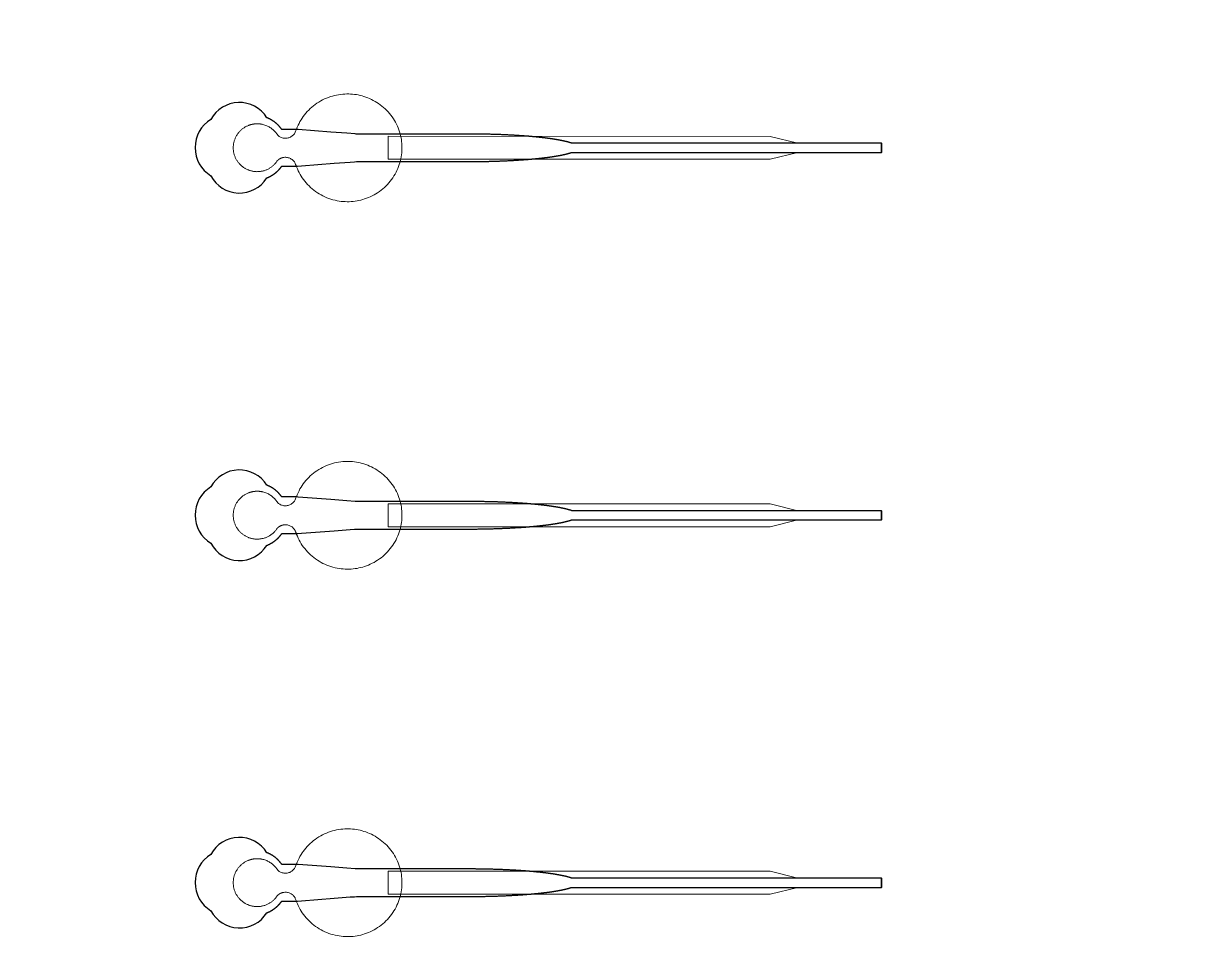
# Model space of a CAD drawing. Header units: inches. Extents: x -52997 to 52003, y -52254 to 52746.
# Drawn here: x -10919 to -4545, y -6581 to -1513 of the extents above; entities that cross this region are included whole.
import ezdxf

# ---------------------------------------------------------------- set-up
doc = ezdxf.new("R2010")
doc.units = ezdxf.units.IN
doc.header["$MEASUREMENT"] = 0
doc.layers.add('1', color=1, linetype='Continuous')
doc.layers.add('2', color=140, linetype='Continuous', lineweight=0)
doc.layers.add('3', color=90, linetype='Continuous', lineweight=0)

msp = doc.modelspace()

# ---------------------------------------------------------------- linework, layer by layer
at = {"layer": '1'}
for points in [[(-16283.4, -47485.7), (0, -47485.7), (16283.4, -47485.7, 5.999107)], [(-16250, -47285.7), (0, -47285.7), (16250, -47285.7, 5.986812)], [(-13685.8, -45485.7), (0, -45485.7), (13685.8, -45485.7, 6.794322)], [(-9594.4, -2353.6), (-9594, -2353.4), (-9593.2, -2353.1), (-9592.4, -2352.8), (-9591.5, -2352.4), (-9590.7, -2352.1), (-9589.8, -2351.8), (-9589, -2351.4), (-9588.1, -2351), (-9587.3, -2350.7), (-9586.4, -2350.3), (-9585.6, -2349.9), (-9584.7, -2349.5), (-9583.8, -2349.1), (-9583, -2348.7), (-9582.1, -2348.3), (-9581.3, -2347.9), (-9580.4, -2347.5), (-9579.6, -2347.1), (-9578.7, -2346.6), (-9577.8, -2346.2), (-9577, -2345.8), (-9576.1, -2345.3), (-9575.3, -2344.9), (-9574.4, -2344.4), (-9573.6, -2343.9), (-9572.7, -2343.5), (-9571.8, -2343), (-9571, -2342.5), (-9570.1, -2342), (-9569.3, -2341.5), (-9568.4, -2341), (-9567.6, -2340.5), (-9566.7, -2340), (-9565.9, -2339.5), (-9565, -2339), (-9564.2, -2338.4), (-9563.3, -2337.9), (-9562.5, -2337.3), (-9561.6, -2336.8), (-9560.8, -2336.2), (-9560, -2335.7), (-9559.1, -2335.1), (-9558.3, -2334.6), (-9557.4, -2334), (-9556.6, -2333.4), (-9555.8, -2332.8), (-9555, -2332.2), (-9554.1, -2331.6), (-9553.3, -2331), (-9552.5, -2330.4), (-9551.7, -2329.8), (-9550.9, -2329.2), (-9550.1, -2328.6), (-9549.2, -2328), (-9548.4, -2327.3), (-9547.6, -2326.7), (-9546.8, -2326.1), (-9546, -2325.4), (-9545.3, -2324.8), (-9544.5, -2324.1), (-9543.7, -2323.5), (-9542.9, -2322.8), (-9542.1, -2322.2), (-9541.4, -2321.5), (-9540.6, -2320.8), (-9539.8, -2320.1), (-9539.1, -2319.5), (-9538.3, -2318.8), (-9537.6, -2318.1), (-9536.8, -2317.4), (-9536.1, -2316.7), (-9535.3, -2316), (-9534.6, -2315.3), (-9533.9, -2314.6), (-9533.1, -2313.9), (-9532.4, -2313.2), (-9531.7, -2312.5), (-9531, -2311.7), (-9530.3, -2311), (-9529.6, -2310.3), (-9528.9, -2309.6), (-9528.2, -2308.8), (-9527.5, -2308.1), (-9526.8, -2307.4), (-9526.2, -2306.6), (-9525.5, -2305.9), (-9524.8, -2305.2), (-9524.2, -2304.4), (-9523.5, -2303.7), (-9522.9, -2302.9), (-9522.2, -2302.2), (-9521.6, -2301.4), (-9521, -2300.7), (-9520.4, -2299.9), (-9519.7, -2299.1), (-9519.1, -2298.4), (-9518.5, -2297.6), (-9517.9, -2296.9), (-9517.3, -2296.1), (-9516.8, -2295.3), (-9516.2, -2294.6), (-9515.6, -2293.8), (-9515, -2293), (-9514.5, -2292.3), (-9513.9, -2291.5), (-9513.4, -2290.7), (-9512.8, -2290), (-9469.3, -2290), (-9447.5, -2290), (-9436.6, -2290), (-9433.8, -2290), (-9432.5, -2290), (-9432.4, -2290), (-9432.4, -2290), (-9432.4, -2290), (-9432.4, -2290), (-9432.4, -2289.9), (-9432.3, -2289.9), (-9432, -2289.9), (-9431.3, -2289.9), (-9429.9, -2289.8), (-9427.1, -2289.5), (-9405, -2287.9), (-9228.4, -2274.3), (-9140.1, -2267.5), (-9118, -2265.8), (-9107, -2265), (-9106.6, -2265), (-9106.5, -2265), (-9106.5, -2265), (-9106.5, -2265), (-9106.4, -2265), (-9106, -2265), (-8845.5, -2265), (-8839.2, -2265), (-8826.6, -2265), (-8726.1, -2265), (-8525.1, -2265), (-8512.5, -2265), (-8506.3, -2265), (-8503.1, -2265), (-8501.5, -2265), (-8501.1, -2265), (-8501, -2265), (-8500.9, -2265), (-8500.8, -2265), (-8500.8, -2265), (-8500.8, -2265), (-8500.2, -2265), (-8495.6, -2264.9), (-8491, -2264.9), (-8486.4, -2264.9), (-8481.7, -2264.9), (-8477.1, -2264.9), (-8472.4, -2264.9), (-8467.8, -2264.8), (-8463.1, -2264.8), (-8458.4, -2264.8), (-8453.7, -2264.7), (-8449, -2264.7), (-8444.3, -2264.6), (-8439.5, -2264.6), (-8434.8, -2264.5), (-8430, -2264.4), (-8425.3, -2264.4), (-8420.5, -2264.3), (-8415.7, -2264.2), (-8411, -2264.1), (-8406.2, -2264), (-8401.4, -2263.9), (-8396.6, -2263.8), (-8391.8, -2263.7), (-8386.9, -2263.6), (-8382.1, -2263.5), (-8377.3, -2263.3), (-8372.5, -2263.2), (-8367.7, -2263.1), (-8362.8, -2262.9), (-8358, -2262.8), (-8353.2, -2262.6), (-8348.3, -2262.5), (-8343.5, -2262.3), (-8338.7, -2262.2), (-8333.8, -2262), (-8329, -2261.8), (-8324.2, -2261.6), (-8319.4, -2261.4), (-8314.5, -2261.2), (-8309.7, -2261), (-8304.9, -2260.8), (-8300.1, -2260.6), (-8295.3, -2260.4), (-8290.5, -2260.2), (-8285.7, -2260), (-8280.9, -2259.7), (-8276.1, -2259.5), (-8271.4, -2259.3), (-8266.6, -2259), (-8261.9, -2258.7), (-8257.1, -2258.5), (-8252.4, -2258.2), (-8247.7, -2258), (-8243, -2257.7), (-8238.3, -2257.4), (-8233.6, -2257.1), (-8228.9, -2256.8), (-8224.3, -2256.5), (-8219.6, -2256.2), (-8215, -2255.9), (-8210.4, -2255.6), (-8205.8, -2255.3), (-8201.2, -2254.9), (-8198.9, -2254.8), (-8196.7, -2254.6), (-8194.4, -2254.4), (-8192.1, -2254.3), (-8189.9, -2254.1), (-8187.6, -2253.9), (-8185.4, -2253.8), (-8183.1, -2253.6), (-8180.9, -2253.4), (-8178.6, -2253.2), (-8176.4, -2253), (-8174.2, -2252.9), (-8172, -2252.7), (-8169.8, -2252.5), (-8167.5, -2252.3), (-8165.3, -2252.1), (-8163.1, -2251.9), (-8160.9, -2251.8), (-8158.8, -2251.6), (-8156.6, -2251.4), (-8154.4, -2251.2), (-8152.2, -2251), (-8150.1, -2250.8), (-8147.9, -2250.6), (-8145.8, -2250.4), (-8143.6, -2250.2), (-8141.5, -2250), (-8139.4, -2249.8), (-8137.2, -2249.6), (-8135.1, -2249.4), (-8133, -2249.2), (-8130.9, -2249), (-8128.8, -2248.8), (-8126.7, -2248.6), (-8124.6, -2248.4), (-8122.5, -2248.2), (-8120.5, -2248), (-8118.4, -2247.7), (-8116.4, -2247.5), (-8114.3, -2247.3), (-8112.3, -2247.1), (-8110.2, -2246.9), (-8108.2, -2246.7), (-8106.2, -2246.4), (-8104.2, -2246.2), (-8102.2, -2246), (-8100.2, -2245.8), (-8098.2, -2245.6), (-8096.2, -2245.3), (-8094.2, -2245.1), (-8092.3, -2244.9), (-8090.3, -2244.7), (-8088.4, -2244.4), (-8086.4, -2244.2), (-8084.5, -2244), (-8082.6, -2243.7), (-8080.6, -2243.5), (-8078.7, -2243.3), (-8076.8, -2243), (-8074.9, -2242.8), (-8073.1, -2242.5), (-8071.2, -2242.3), (-8069.3, -2242.1), (-8067.5, -2241.8), (-8065.6, -2241.6), (-8063.8, -2241.3), (-8062, -2241.1), (-8060.1, -2240.9), (-8058.3, -2240.6), (-8056.5, -2240.4), (-8054.7, -2240.1), (-8052.9, -2239.9), (-8051.2, -2239.6), (-8049.4, -2239.4), (-8047.6, -2239.1), (-8045.9, -2238.9), (-8044.1, -2238.6), (-8042.4, -2238.3), (-8040.7, -2238.1), (-8039, -2237.8), (-8037.3, -2237.6), (-8035.6, -2237.3), (-8033.9, -2237.1), (-8032.2, -2236.8), (-8030.6, -2236.5), (-8028.9, -2236.3), (-8027.3, -2236), (-8025.6, -2235.8), (-8024, -2235.5), (-8022.4, -2235.2), (-8020.8, -2235), (-8019.2, -2234.7), (-8017.6, -2234.4), (-8016.1, -2234.2), (-8014.5, -2233.9), (-8012.9, -2233.6), (-8011.4, -2233.3), (-8009.9, -2233.1), (-8008.3, -2232.8), (-8006.8, -2232.5), (-8005.3, -2232.3), (-8003.8, -2232), (-8002.4, -2231.7), (-8000.9, -2231.4), (-7999.4, -2231.2), (-7998, -2230.9), (-7996.5, -2230.6), (-7995.1, -2230.3), (-7993.7, -2230), (-7992.3, -2229.8), (-7990.9, -2229.5), (-7989.5, -2229.2), (-7988.1, -2228.9), (-7986.8, -2228.6), (-7985.4, -2228.4), (-7984.1, -2228.1), (-7982.7, -2227.8), (-7981.4, -2227.5), (-7980.1, -2227.2), (-7978.8, -2226.9), (-7977.5, -2226.6), (-7976.2, -2226.4), (-7974.9, -2226.1), (-7973.7, -2225.8), (-7972.4, -2225.5), (-7971.2, -2225.2), (-7970, -2224.9), (-7968.8, -2224.6), (-7967.6, -2224.3), (-7966.4, -2224), (-7965.2, -2223.8), (-7964, -2223.5), (-7962.9, -2223.2), (-7961.7, -2222.9), (-7960.6, -2222.6), (-7959.4, -2222.3), (-7958.3, -2222), (-7957.2, -2221.7), (-7956.1, -2221.4), (-7955, -2221.1), (-7954, -2220.8), (-7952.9, -2220.5), (-7951.9, -2220.2), (-7950.8, -2219.9), (-7949.8, -2219.6), (-7948.8, -2219.3), (-7947.8, -2219), (-7946.8, -2218.8), (-7945.8, -2218.5), (-7944.8, -2218.2), (-7943.9, -2217.9), (-7942.9, -2217.6), (-7942, -2217.3), (-7941, -2217), (-7940.1, -2216.7), (-7939.2, -2216.4), (-7938.3, -2216.1), (-7937.4, -2215.8), (-7936.6, -2215.5), (-7935.2, -2215), (-6249.5, -2215.2), (-6249.5, -2165), (-7935.1, -2165), (-7935.4, -2164.9), (-7936.2, -2164.6), (-7937.1, -2164.2), (-7938, -2163.9), (-7938.9, -2163.6), (-7939.8, -2163.3), (-7940.7, -2163), (-7941.6, -2162.7), (-7942.6, -2162.4), (-7943.5, -2162.2), (-7944.5, -2161.9), (-7945.4, -2161.6), (-7946.4, -2161.3), (-7947.4, -2161), (-7948.4, -2160.7), (-7949.4, -2160.4), (-7950.5, -2160.1), (-7951.5, -2159.8), (-7952.6, -2159.5), (-7953.6, -2159.2), (-7954.7, -2158.9), (-7955.8, -2158.6), (-7956.9, -2158.3), (-7958, -2158), (-7959.1, -2157.7), (-7960.2, -2157.4), (-7961.4, -2157.1), (-7962.5, -2156.8), (-7963.7, -2156.5), (-7964.8, -2156.2), (-7966, -2155.9), (-7967.2, -2155.6), (-7968.4, -2155.4), (-7969.6, -2155.1), (-7970.8, -2154.8), (-7972.1, -2154.5), (-7973.3, -2154.2), (-7974.6, -2153.9), (-7975.9, -2153.6), (-7977.1, -2153.3), (-7978.4, -2153), (-7979.7, -2152.8), (-7981, -2152.5), (-7982.4, -2152.2), (-7983.7, -2151.9), (-7985, -2151.6), (-7986.4, -2151.3), (-7987.8, -2151.1), (-7989.1, -2150.8), (-7990.5, -2150.5), (-7991.9, -2150.2), (-7993.3, -2149.9), (-7994.8, -2149.7), (-7996.2, -2149.4), (-7997.6, -2149.1), (-7999.1, -2148.8), (-8000.5, -2148.5), (-8002, -2148.3), (-8003.5, -2148), (-8005, -2147.7), (-8006.5, -2147.4), (-8008, -2147.2), (-8009.5, -2146.9), (-8011, -2146.6), (-8012.6, -2146.3), (-8014.1, -2146.1), (-8015.7, -2145.8), (-8017.3, -2145.5), (-8018.9, -2145.3), (-8020.5, -2145), (-8022.1, -2144.7), (-8023.7, -2144.5), (-8025.3, -2144.2), (-8026.9, -2143.9), (-8028.6, -2143.7), (-8030.2, -2143.4), (-8031.9, -2143.2), (-8033.6, -2142.9), (-8035.2, -2142.6), (-8036.9, -2142.4), (-8038.6, -2142.1), (-8040.3, -2141.9), (-8042.1, -2141.6), (-8043.8, -2141.4), (-8045.5, -2141.1), (-8047.3, -2140.8), (-8049, -2140.6), (-8050.8, -2140.3), (-8052.6, -2140.1), (-8054.4, -2139.8), (-8056.1, -2139.6), (-8057.9, -2139.3), (-8059.8, -2139.1), (-8061.6, -2138.9), (-8063.4, -2138.6), (-8065.2, -2138.4), (-8067.1, -2138.1), (-8068.9, -2137.9), (-8070.8, -2137.6), (-8072.7, -2137.4), (-8074.6, -2137.2), (-8076.5, -2136.9), (-8078.3, -2136.7), (-8080.3, -2136.5), (-8082.2, -2136.2), (-8084.1, -2136), (-8086, -2135.8), (-8088, -2135.5), (-8089.9, -2135.3), (-8091.9, -2135.1), (-8093.8, -2134.8), (-8095.8, -2134.6), (-8097.8, -2134.4), (-8099.8, -2134.2), (-8101.8, -2133.9), (-8103.8, -2133.7), (-8105.8, -2133.5), (-8107.8, -2133.3), (-8109.8, -2133.1), (-8111.8, -2132.8), (-8113.9, -2132.6), (-8115.9, -2132.4), (-8118, -2132.2), (-8120, -2132), (-8122.1, -2131.8), (-8124.2, -2131.6), (-8126.3, -2131.4), (-8128.3, -2131.1), (-8130.4, -2130.9), (-8132.5, -2130.7), (-8134.6, -2130.5), (-8136.8, -2130.3), (-8138.9, -2130.1), (-8141, -2129.9), (-8143.1, -2129.7), (-8145.3, -2129.5), (-8147.4, -2129.3), (-8149.6, -2129.1), (-8151.7, -2128.9), (-8153.9, -2128.8), (-8156.1, -2128.6), (-8158.2, -2128.4), (-8160.4, -2128.2), (-8162.6, -2128), (-8164.8, -2127.8), (-8167, -2127.6), (-8169.2, -2127.4), (-8171.4, -2127.3), (-8173.6, -2127.1), (-8175.9, -2126.9), (-8178.1, -2126.7), (-8180.3, -2126.5), (-8182.5, -2126.4), (-8184.8, -2126.2), (-8187, -2126), (-8189.3, -2125.8), (-8191.5, -2125.7), (-8193.8, -2125.5), (-8196.1, -2125.3), (-8198.3, -2125.2), (-8202.9, -2124.8), (-8207.4, -2124.5), (-8212, -2124.2), (-8216.6, -2123.9), (-8221.2, -2123.6), (-8225.9, -2123.3), (-8230.5, -2123), (-8235.2, -2122.7), (-8239.9, -2122.4), (-8244.5, -2122.1), (-8249.2, -2121.9), (-8253.9, -2121.6), (-8258.7, -2121.3), (-8263.4, -2121.1), (-8268.1, -2120.8), (-8272.9, -2120.6), (-8277.6, -2120.3), (-8282.4, -2120.1), (-8287.2, -2119.9), (-8291.9, -2119.6), (-8296.7, -2119.4), (-8301.5, -2119.2), (-8306.3, -2119), (-8311.1, -2118.8), (-8315.9, -2118.6), (-8320.7, -2118.4), (-8325.5, -2118.2), (-8330.3, -2118), (-8335.1, -2117.9), (-8339.9, -2117.7), (-8344.7, -2117.5), (-8349.5, -2117.4), (-8354.3, -2117.2), (-8359.2, -2117.1), (-8364, -2116.9), (-8368.8, -2116.8), (-8373.6, -2116.7), (-8378.4, -2116.5), (-8383.2, -2116.4), (-8387.9, -2116.3), (-8392.7, -2116.2), (-8397.5, -2116.1), (-8402.3, -2116), (-8407, -2115.9), (-8411.8, -2115.8), (-8416.6, -2115.7), (-8421.3, -2115.6), (-8426, -2115.5), (-8430.8, -2115.5), (-8435.5, -2115.4), (-8440.2, -2115.3), (-8444.9, -2115.3), (-8449.6, -2115.2), (-8454.3, -2115.2), (-8458.9, -2115.1), (-8463.6, -2115.1), (-8468.2, -2115.1), (-8472.9, -2115), (-8477.5, -2115), (-8482.1, -2115), (-8486.7, -2115), (-8489, -2115), (-8489.6, -2115), (-8489.9, -2115), (-8490, -2115), (-8490.2, -2115), (-8491.8, -2115), (-8498.2, -2115), (-8510.9, -2115), (-8561.9, -2115), (-8765.8, -2115), (-8816.8, -2115), (-8842.3, -2115), (-8848.7, -2115), (-8850.3, -2115), (-9106.1, -2115), (-9106.5, -2115), (-9106.5, -2115), (-9106.5, -2115), (-9106.6, -2115), (-9106.7, -2115), (-9107, -2114.9), (-9108.4, -2114.8), (-9113.9, -2114.4), (-9158.1, -2111), (-9246.4, -2104.2), (-9423, -2090.7), (-9428.6, -2090.2), (-9431.3, -2090), (-9432, -2090), (-9432.3, -2090), (-9432.4, -2090), (-9432.4, -2090), (-9432.4, -2090), (-9432.4, -2090), (-9432.4, -2090), (-9432.5, -2090), (-9432.8, -2090), (-9435.6, -2090), (-9441, -2090), (-9451.9, -2090), (-9473.7, -2090), (-9495.5, -2090), (-9506.4, -2090), (-9511.8, -2090), (-9512.5, -2090), (-9512.7, -2090), (-9512.8, -2090), (-9512.8, -2090), (-9512.8, -2090), (-9512.8, -2090), (-9512.9, -2089.9), (-9513.2, -2089.4), (-9514, -2088.2), (-9514.9, -2087.1), (-9515.7, -2086), (-9516.5, -2084.9), (-9517.4, -2083.8), (-9518.2, -2082.6), (-9519.1, -2081.5), (-9520, -2080.4), (-9520.9, -2079.3), (-9521.8, -2078.2), (-9522.7, -2077.1), (-9523.7, -2076), (-9524.6, -2074.9), (-9525.6, -2073.8), (-9526.6, -2072.7), (-9527.6, -2071.7), (-9528.6, -2070.6), (-9529.6, -2069.5), (-9530.6, -2068.4), (-9531.6, -2067.4), (-9532.7, -2066.3), (-9533.8, -2065.3), (-9534.8, -2064.2), (-9535.9, -2063.2), (-9537, -2062.2), (-9538.1, -2061.1), (-9539.3, -2060.1), (-9540.4, -2059.1), (-9541.5, -2058.1), (-9542.7, -2057.1), (-9543.9, -2056.1), (-9545, -2055.1), (-9546.2, -2054.2), (-9547.4, -2053.2), (-9548.6, -2052.3), (-9549.8, -2051.3), (-9551.1, -2050.4), (-9552.3, -2049.4), (-9553.6, -2048.5), (-9554.8, -2047.6), (-9556.1, -2046.7), (-9557.4, -2045.8), (-9558.7, -2044.9), (-9560, -2044.1), (-9561.3, -2043.2), (-9562.6, -2042.4), (-9563.9, -2041.5), (-9565.2, -2040.7), (-9566.6, -2039.9), (-9567.9, -2039.1), (-9569.2, -2038.3), (-9570.6, -2037.5), (-9572, -2036.8), (-9573.3, -2036), (-9574.7, -2035.3), (-9576.1, -2034.5), (-9577.5, -2033.8), (-9578.9, -2033.1), (-9580.3, -2032.4), (-9581.7, -2031.8), (-9583.1, -2031.1), (-9584.5, -2030.4), (-9585.9, -2029.8), (-9587.3, -2029.2), (-9588.8, -2028.6), (-9590.2, -2028), (-9591.6, -2027.4), (-9593.1, -2026.8), (-9594.3, -2026.4, 0.576044), (-9898.9, -2035.7, 0.560065), (-9898.9, -2342.2, 0.578435)], [(-9594.4, -4353.6), (-9594, -4353.4), (-9593.2, -4353.1), (-9592.4, -4352.8), (-9591.5, -4352.4), (-9590.7, -4352.1), (-9589.8, -4351.8), (-9589, -4351.4), (-9588.1, -4351), (-9587.3, -4350.7), (-9586.4, -4350.3), (-9585.6, -4349.9), (-9584.7, -4349.5), (-9583.8, -4349.1), (-9583, -4348.7), (-9582.1, -4348.3), (-9581.3, -4347.9), (-9580.4, -4347.5), (-9579.6, -4347.1), (-9578.7, -4346.6), (-9577.8, -4346.2), (-9577, -4345.8), (-9576.1, -4345.3), (-9575.3, -4344.9), (-9574.4, -4344.4), (-9573.6, -4343.9), (-9572.7, -4343.5), (-9571.8, -4343), (-9571, -4342.5), (-9570.1, -4342), (-9569.3, -4341.5), (-9568.4, -4341), (-9567.6, -4340.5), (-9566.7, -4340), (-9565.9, -4339.5), (-9565, -4339), (-9564.2, -4338.4), (-9563.3, -4337.9), (-9562.5, -4337.3), (-9561.6, -4336.8), (-9560.8, -4336.2), (-9560, -4335.7), (-9559.1, -4335.1), (-9558.3, -4334.6), (-9557.4, -4334), (-9556.6, -4333.4), (-9555.8, -4332.8), (-9555, -4332.2), (-9554.1, -4331.6), (-9553.3, -4331), (-9552.5, -4330.4), (-9551.7, -4329.8), (-9550.9, -4329.2), (-9550.1, -4328.6), (-9549.2, -4328), (-9548.4, -4327.3), (-9547.6, -4326.7), (-9546.8, -4326.1), (-9546, -4325.4), (-9545.3, -4324.8), (-9544.5, -4324.1), (-9543.7, -4323.5), (-9542.9, -4322.8), (-9542.1, -4322.2), (-9541.4, -4321.5), (-9540.6, -4320.8), (-9539.8, -4320.1), (-9539.1, -4319.5), (-9538.3, -4318.8), (-9537.6, -4318.1), (-9536.8, -4317.4), (-9536.1, -4316.7), (-9535.3, -4316), (-9534.6, -4315.3), (-9533.9, -4314.6), (-9533.1, -4313.9), (-9532.4, -4313.2), (-9531.7, -4312.5), (-9531, -4311.7), (-9530.3, -4311), (-9529.6, -4310.3), (-9528.9, -4309.6), (-9528.2, -4308.8), (-9527.5, -4308.1), (-9526.8, -4307.4), (-9526.2, -4306.6), (-9525.5, -4305.9), (-9524.8, -4305.2), (-9524.2, -4304.4), (-9523.5, -4303.7), (-9522.9, -4302.9), (-9522.2, -4302.2), (-9521.6, -4301.4), (-9521, -4300.7), (-9520.4, -4299.9), (-9519.7, -4299.1), (-9519.1, -4298.4), (-9518.5, -4297.6), (-9517.9, -4296.9), (-9517.3, -4296.1), (-9516.8, -4295.3), (-9516.2, -4294.6), (-9515.6, -4293.8), (-9515, -4293), (-9514.5, -4292.3), (-9513.9, -4291.5), (-9513.4, -4290.7), (-9512.8, -4290), (-9469.3, -4290), (-9447.5, -4290), (-9436.6, -4290), (-9433.8, -4290), (-9432.5, -4290), (-9432.4, -4290), (-9432.4, -4290), (-9432.4, -4290), (-9432.4, -4290), (-9432.4, -4289.9), (-9432.3, -4289.9), (-9432, -4289.9), (-9431.3, -4289.9), (-9429.9, -4289.8), (-9427.1, -4289.5), (-9405, -4287.9), (-9228.4, -4274.3), (-9140.1, -4267.5), (-9118, -4265.8), (-9107, -4265), (-9106.6, -4265), (-9106.5, -4265), (-9106.5, -4265), (-9106.5, -4265), (-9106.4, -4265), (-9106, -4265), (-8845.5, -4265), (-8839.2, -4265), (-8826.6, -4265), (-8726.1, -4265), (-8525.1, -4265), (-8512.5, -4265), (-8506.3, -4265), (-8503.1, -4265), (-8501.5, -4265), (-8501.1, -4265), (-8501, -4265), (-8500.9, -4265), (-8500.8, -4265), (-8500.8, -4265), (-8500.8, -4265), (-8500.2, -4265), (-8495.6, -4264.9), (-8491, -4264.9), (-8486.4, -4264.9), (-8481.7, -4264.9), (-8477.1, -4264.9), (-8472.4, -4264.9), (-8467.8, -4264.8), (-8463.1, -4264.8), (-8458.4, -4264.8), (-8453.7, -4264.7), (-8449, -4264.7), (-8444.3, -4264.6), (-8439.5, -4264.6), (-8434.8, -4264.5), (-8430, -4264.4), (-8425.3, -4264.4), (-8420.5, -4264.3), (-8415.7, -4264.2), (-8411, -4264.1), (-8406.2, -4264), (-8401.4, -4263.9), (-8396.6, -4263.8), (-8391.8, -4263.7), (-8386.9, -4263.6), (-8382.1, -4263.5), (-8377.3, -4263.3), (-8372.5, -4263.2), (-8367.7, -4263.1), (-8362.8, -4262.9), (-8358, -4262.8), (-8353.2, -4262.6), (-8348.3, -4262.5), (-8343.5, -4262.3), (-8338.7, -4262.2), (-8333.8, -4262), (-8329, -4261.8), (-8324.2, -4261.6), (-8319.4, -4261.4), (-8314.5, -4261.2), (-8309.7, -4261), (-8304.9, -4260.8), (-8300.1, -4260.6), (-8295.3, -4260.4), (-8290.5, -4260.2), (-8285.7, -4260), (-8280.9, -4259.7), (-8276.1, -4259.5), (-8271.4, -4259.3), (-8266.6, -4259), (-8261.9, -4258.7), (-8257.1, -4258.5), (-8252.4, -4258.2), (-8247.7, -4258), (-8243, -4257.7), (-8238.3, -4257.4), (-8233.6, -4257.1), (-8228.9, -4256.8), (-8224.3, -4256.5), (-8219.6, -4256.2), (-8215, -4255.9), (-8210.4, -4255.6), (-8205.8, -4255.3), (-8201.2, -4254.9), (-8198.9, -4254.8), (-8196.7, -4254.6), (-8194.4, -4254.4), (-8192.1, -4254.3), (-8189.9, -4254.1), (-8187.6, -4253.9), (-8185.4, -4253.8), (-8183.1, -4253.6), (-8180.9, -4253.4), (-8178.6, -4253.2), (-8176.4, -4253), (-8174.2, -4252.9), (-8172, -4252.7), (-8169.8, -4252.5), (-8167.5, -4252.3), (-8165.3, -4252.1), (-8163.1, -4251.9), (-8160.9, -4251.8), (-8158.8, -4251.6), (-8156.6, -4251.4), (-8154.4, -4251.2), (-8152.2, -4251), (-8150.1, -4250.8), (-8147.9, -4250.6), (-8145.8, -4250.4), (-8143.6, -4250.2), (-8141.5, -4250), (-8139.4, -4249.8), (-8137.2, -4249.6), (-8135.1, -4249.4), (-8133, -4249.2), (-8130.9, -4249), (-8128.8, -4248.8), (-8126.7, -4248.6), (-8124.6, -4248.4), (-8122.5, -4248.2), (-8120.5, -4248), (-8118.4, -4247.7), (-8116.4, -4247.5), (-8114.3, -4247.3), (-8112.3, -4247.1), (-8110.2, -4246.9), (-8108.2, -4246.7), (-8106.2, -4246.4), (-8104.2, -4246.2), (-8102.2, -4246), (-8100.2, -4245.8), (-8098.2, -4245.6), (-8096.2, -4245.3), (-8094.2, -4245.1), (-8092.3, -4244.9), (-8090.3, -4244.7), (-8088.4, -4244.4), (-8086.4, -4244.2), (-8084.5, -4244), (-8082.6, -4243.7), (-8080.6, -4243.5), (-8078.7, -4243.3), (-8076.8, -4243), (-8074.9, -4242.8), (-8073.1, -4242.5), (-8071.2, -4242.3), (-8069.3, -4242.1), (-8067.5, -4241.8), (-8065.6, -4241.6), (-8063.8, -4241.3), (-8062, -4241.1), (-8060.1, -4240.9), (-8058.3, -4240.6), (-8056.5, -4240.4), (-8054.7, -4240.1), (-8052.9, -4239.9), (-8051.2, -4239.6), (-8049.4, -4239.4), (-8047.6, -4239.1), (-8045.9, -4238.9), (-8044.1, -4238.6), (-8042.4, -4238.3), (-8040.7, -4238.1), (-8039, -4237.8), (-8037.3, -4237.6), (-8035.6, -4237.3), (-8033.9, -4237.1), (-8032.2, -4236.8), (-8030.6, -4236.5), (-8028.9, -4236.3), (-8027.3, -4236), (-8025.6, -4235.8), (-8024, -4235.5), (-8022.4, -4235.2), (-8020.8, -4235), (-8019.2, -4234.7), (-8017.6, -4234.4), (-8016.1, -4234.2), (-8014.5, -4233.9), (-8012.9, -4233.6), (-8011.4, -4233.3), (-8009.9, -4233.1), (-8008.3, -4232.8), (-8006.8, -4232.5), (-8005.3, -4232.3), (-8003.8, -4232), (-8002.4, -4231.7), (-8000.9, -4231.4), (-7999.4, -4231.2), (-7998, -4230.9), (-7996.5, -4230.6), (-7995.1, -4230.3), (-7993.7, -4230), (-7992.3, -4229.8), (-7990.9, -4229.5), (-7989.5, -4229.2), (-7988.1, -4228.9), (-7986.8, -4228.6), (-7985.4, -4228.4), (-7984.1, -4228.1), (-7982.7, -4227.8), (-7981.4, -4227.5), (-7980.1, -4227.2), (-7978.8, -4226.9), (-7977.5, -4226.6), (-7976.2, -4226.4), (-7974.9, -4226.1), (-7973.7, -4225.8), (-7972.4, -4225.5), (-7971.2, -4225.2), (-7970, -4224.9), (-7968.8, -4224.6), (-7967.6, -4224.3), (-7966.4, -4224), (-7965.2, -4223.8), (-7964, -4223.5), (-7962.9, -4223.2), (-7961.7, -4222.9), (-7960.6, -4222.6), (-7959.4, -4222.3), (-7958.3, -4222), (-7957.2, -4221.7), (-7956.1, -4221.4), (-7955, -4221.1), (-7954, -4220.8), (-7952.9, -4220.5), (-7951.9, -4220.2), (-7950.8, -4219.9), (-7949.8, -4219.6), (-7948.8, -4219.3), (-7947.8, -4219), (-7946.8, -4218.8), (-7945.8, -4218.5), (-7944.8, -4218.2), (-7943.9, -4217.9), (-7942.9, -4217.6), (-7942, -4217.3), (-7941, -4217), (-7940.1, -4216.7), (-7939.2, -4216.4), (-7938.3, -4216.1), (-7937.4, -4215.8), (-7936.6, -4215.5), (-7935.2, -4215), (-6249.5, -4215.2), (-6249.5, -4165), (-7935.1, -4165), (-7935.4, -4164.9), (-7936.2, -4164.6), (-7937.1, -4164.2), (-7938, -4163.9), (-7938.9, -4163.6), (-7939.8, -4163.3), (-7940.7, -4163), (-7941.6, -4162.7), (-7942.6, -4162.4), (-7943.5, -4162.2), (-7944.5, -4161.9), (-7945.4, -4161.6), (-7946.4, -4161.3), (-7947.4, -4161), (-7948.4, -4160.7), (-7949.4, -4160.4), (-7950.5, -4160.1), (-7951.5, -4159.8), (-7952.6, -4159.5), (-7953.6, -4159.2), (-7954.7, -4158.9), (-7955.8, -4158.6), (-7956.9, -4158.3), (-7958, -4158), (-7959.1, -4157.7), (-7960.2, -4157.4), (-7961.4, -4157.1), (-7962.5, -4156.8), (-7963.7, -4156.5), (-7964.8, -4156.2), (-7966, -4155.9), (-7967.2, -4155.6), (-7968.4, -4155.4), (-7969.6, -4155.1), (-7970.8, -4154.8), (-7972.1, -4154.5), (-7973.3, -4154.2), (-7974.6, -4153.9), (-7975.9, -4153.6), (-7977.1, -4153.3), (-7978.4, -4153), (-7979.7, -4152.8), (-7981, -4152.5), (-7982.4, -4152.2), (-7983.7, -4151.9), (-7985, -4151.6), (-7986.4, -4151.3), (-7987.8, -4151.1), (-7989.1, -4150.8), (-7990.5, -4150.5), (-7991.9, -4150.2), (-7993.3, -4149.9), (-7994.8, -4149.7), (-7996.2, -4149.4), (-7997.6, -4149.1), (-7999.1, -4148.8), (-8000.5, -4148.5), (-8002, -4148.3), (-8003.5, -4148), (-8005, -4147.7), (-8006.5, -4147.4), (-8008, -4147.2), (-8009.5, -4146.9), (-8011, -4146.6), (-8012.6, -4146.3), (-8014.1, -4146.1), (-8015.7, -4145.8), (-8017.3, -4145.5), (-8018.9, -4145.3), (-8020.5, -4145), (-8022.1, -4144.7), (-8023.7, -4144.5), (-8025.3, -4144.2), (-8026.9, -4143.9), (-8028.6, -4143.7), (-8030.2, -4143.4), (-8031.9, -4143.2), (-8033.6, -4142.9), (-8035.2, -4142.6), (-8036.9, -4142.4), (-8038.6, -4142.1), (-8040.3, -4141.9), (-8042.1, -4141.6), (-8043.8, -4141.4), (-8045.5, -4141.1), (-8047.3, -4140.8), (-8049, -4140.6), (-8050.8, -4140.3), (-8052.6, -4140.1), (-8054.4, -4139.8), (-8056.1, -4139.6), (-8057.9, -4139.3), (-8059.8, -4139.1), (-8061.6, -4138.9), (-8063.4, -4138.6), (-8065.2, -4138.4), (-8067.1, -4138.1), (-8068.9, -4137.9), (-8070.8, -4137.6), (-8072.7, -4137.4), (-8074.6, -4137.2), (-8076.5, -4136.9), (-8078.3, -4136.7), (-8080.3, -4136.5), (-8082.2, -4136.2), (-8084.1, -4136), (-8086, -4135.8), (-8088, -4135.5), (-8089.9, -4135.3), (-8091.9, -4135.1), (-8093.8, -4134.8), (-8095.8, -4134.6), (-8097.8, -4134.4), (-8099.8, -4134.2), (-8101.8, -4133.9), (-8103.8, -4133.7), (-8105.8, -4133.5), (-8107.8, -4133.3), (-8109.8, -4133.1), (-8111.8, -4132.8), (-8113.9, -4132.6), (-8115.9, -4132.4), (-8118, -4132.2), (-8120, -4132), (-8122.1, -4131.8), (-8124.2, -4131.6), (-8126.3, -4131.4), (-8128.3, -4131.1), (-8130.4, -4130.9), (-8132.5, -4130.7), (-8134.6, -4130.5), (-8136.8, -4130.3), (-8138.9, -4130.1), (-8141, -4129.9), (-8143.1, -4129.7), (-8145.3, -4129.5), (-8147.4, -4129.3), (-8149.6, -4129.1), (-8151.7, -4128.9), (-8153.9, -4128.8), (-8156.1, -4128.6), (-8158.2, -4128.4), (-8160.4, -4128.2), (-8162.6, -4128), (-8164.8, -4127.8), (-8167, -4127.6), (-8169.2, -4127.4), (-8171.4, -4127.3), (-8173.6, -4127.1), (-8175.9, -4126.9), (-8178.1, -4126.7), (-8180.3, -4126.5), (-8182.5, -4126.4), (-8184.8, -4126.2), (-8187, -4126), (-8189.3, -4125.8), (-8191.5, -4125.7), (-8193.8, -4125.5), (-8196.1, -4125.3), (-8198.3, -4125.2), (-8202.9, -4124.8), (-8207.4, -4124.5), (-8212, -4124.2), (-8216.6, -4123.9), (-8221.2, -4123.6), (-8225.9, -4123.3), (-8230.5, -4123), (-8235.2, -4122.7), (-8239.9, -4122.4), (-8244.5, -4122.1), (-8249.2, -4121.9), (-8253.9, -4121.6), (-8258.7, -4121.3), (-8263.4, -4121.1), (-8268.1, -4120.8), (-8272.9, -4120.6), (-8277.6, -4120.3), (-8282.4, -4120.1), (-8287.2, -4119.9), (-8291.9, -4119.6), (-8296.7, -4119.4), (-8301.5, -4119.2), (-8306.3, -4119), (-8311.1, -4118.8), (-8315.9, -4118.6), (-8320.7, -4118.4), (-8325.5, -4118.2), (-8330.3, -4118), (-8335.1, -4117.9), (-8339.9, -4117.7), (-8344.7, -4117.5), (-8349.5, -4117.4), (-8354.3, -4117.2), (-8359.2, -4117.1), (-8364, -4116.9), (-8368.8, -4116.8), (-8373.6, -4116.7), (-8378.4, -4116.5), (-8383.2, -4116.4), (-8387.9, -4116.3), (-8392.7, -4116.2), (-8397.5, -4116.1), (-8402.3, -4116), (-8407, -4115.9), (-8411.8, -4115.8), (-8416.6, -4115.7), (-8421.3, -4115.6), (-8426, -4115.5), (-8430.8, -4115.5), (-8435.5, -4115.4), (-8440.2, -4115.3), (-8444.9, -4115.3), (-8449.6, -4115.2), (-8454.3, -4115.2), (-8458.9, -4115.1), (-8463.6, -4115.1), (-8468.2, -4115.1), (-8472.9, -4115), (-8477.5, -4115), (-8482.1, -4115), (-8486.7, -4115), (-8489, -4115), (-8489.6, -4115), (-8489.9, -4115), (-8490, -4115), (-8490.2, -4115), (-8491.8, -4115), (-8498.2, -4115), (-8510.9, -4115), (-8561.9, -4115), (-8765.8, -4115), (-8816.8, -4115), (-8842.3, -4115), (-8848.7, -4115), (-8850.3, -4115), (-9106.1, -4115), (-9106.5, -4115), (-9106.5, -4115), (-9106.5, -4115), (-9106.6, -4115), (-9106.7, -4115), (-9107, -4114.9), (-9108.4, -4114.8), (-9113.9, -4114.4), (-9158.1, -4111), (-9246.4, -4104.2), (-9423, -4090.7), (-9428.6, -4090.2), (-9431.3, -4090), (-9432, -4090), (-9432.3, -4090), (-9432.4, -4090), (-9432.4, -4090), (-9432.4, -4090), (-9432.4, -4090), (-9432.4, -4090), (-9432.5, -4090), (-9432.8, -4090), (-9435.6, -4090), (-9441, -4090), (-9451.9, -4090), (-9473.7, -4090), (-9495.5, -4090), (-9506.4, -4090), (-9511.8, -4090), (-9512.5, -4090), (-9512.7, -4090), (-9512.8, -4090), (-9512.8, -4090), (-9512.8, -4090), (-9512.8, -4090), (-9512.9, -4089.9), (-9513.2, -4089.4), (-9514, -4088.2), (-9514.9, -4087.1), (-9515.7, -4086), (-9516.5, -4084.9), (-9517.4, -4083.8), (-9518.2, -4082.6), (-9519.1, -4081.5), (-9520, -4080.4), (-9520.9, -4079.3), (-9521.8, -4078.2), (-9522.7, -4077.1), (-9523.7, -4076), (-9524.6, -4074.9), (-9525.6, -4073.8), (-9526.6, -4072.7), (-9527.6, -4071.7), (-9528.6, -4070.6), (-9529.6, -4069.5), (-9530.6, -4068.4), (-9531.6, -4067.4), (-9532.7, -4066.3), (-9533.8, -4065.3), (-9534.8, -4064.2), (-9535.9, -4063.2), (-9537, -4062.2), (-9538.1, -4061.1), (-9539.3, -4060.1), (-9540.4, -4059.1), (-9541.5, -4058.1), (-9542.7, -4057.1), (-9543.9, -4056.1), (-9545, -4055.1), (-9546.2, -4054.2), (-9547.4, -4053.2), (-9548.6, -4052.3), (-9549.8, -4051.3), (-9551.1, -4050.4), (-9552.3, -4049.4), (-9553.6, -4048.5), (-9554.8, -4047.6), (-9556.1, -4046.7), (-9557.4, -4045.8), (-9558.7, -4044.9), (-9560, -4044.1), (-9561.3, -4043.2), (-9562.6, -4042.4), (-9563.9, -4041.5), (-9565.2, -4040.7), (-9566.6, -4039.9), (-9567.9, -4039.1), (-9569.2, -4038.3), (-9570.6, -4037.5), (-9572, -4036.8), (-9573.3, -4036), (-9574.7, -4035.3), (-9576.1, -4034.5), (-9577.5, -4033.8), (-9578.9, -4033.1), (-9580.3, -4032.4), (-9581.7, -4031.8), (-9583.1, -4031.1), (-9584.5, -4030.4), (-9585.9, -4029.8), (-9587.3, -4029.2), (-9588.8, -4028.6), (-9590.2, -4028), (-9591.6, -4027.4), (-9593.1, -4026.8), (-9594.3, -4026.4, 0.576044), (-9898.9, -4035.7, 0.560065), (-9898.9, -4342.2, 0.578435)], [(-9594.4, -6353.6), (-9594, -6353.4), (-9593.2, -6353.1), (-9592.4, -6352.8), (-9591.5, -6352.4), (-9590.7, -6352.1), (-9589.8, -6351.8), (-9589, -6351.4), (-9588.1, -6351), (-9587.3, -6350.7), (-9586.4, -6350.3), (-9585.6, -6349.9), (-9584.7, -6349.5), (-9583.8, -6349.1), (-9583, -6348.7), (-9582.1, -6348.3), (-9581.3, -6347.9), (-9580.4, -6347.5), (-9579.6, -6347.1), (-9578.7, -6346.6), (-9577.8, -6346.2), (-9577, -6345.8), (-9576.1, -6345.3), (-9575.3, -6344.9), (-9574.4, -6344.4), (-9573.6, -6343.9), (-9572.7, -6343.5), (-9571.8, -6343), (-9571, -6342.5), (-9570.1, -6342), (-9569.3, -6341.5), (-9568.4, -6341), (-9567.6, -6340.5), (-9566.7, -6340), (-9565.9, -6339.5), (-9565, -6339), (-9564.2, -6338.4), (-9563.3, -6337.9), (-9562.5, -6337.3), (-9561.6, -6336.8), (-9560.8, -6336.2), (-9560, -6335.7), (-9559.1, -6335.1), (-9558.3, -6334.6), (-9557.4, -6334), (-9556.6, -6333.4), (-9555.8, -6332.8), (-9555, -6332.2), (-9554.1, -6331.6), (-9553.3, -6331), (-9552.5, -6330.4), (-9551.7, -6329.8), (-9550.9, -6329.2), (-9550.1, -6328.6), (-9549.2, -6328), (-9548.4, -6327.3), (-9547.6, -6326.7), (-9546.8, -6326.1), (-9546, -6325.4), (-9545.3, -6324.8), (-9544.5, -6324.1), (-9543.7, -6323.5), (-9542.9, -6322.8), (-9542.1, -6322.2), (-9541.4, -6321.5), (-9540.6, -6320.8), (-9539.8, -6320.1), (-9539.1, -6319.5), (-9538.3, -6318.8), (-9537.6, -6318.1), (-9536.8, -6317.4), (-9536.1, -6316.7), (-9535.3, -6316), (-9534.6, -6315.3), (-9533.9, -6314.6), (-9533.1, -6313.9), (-9532.4, -6313.2), (-9531.7, -6312.5), (-9531, -6311.7), (-9530.3, -6311), (-9529.6, -6310.3), (-9528.9, -6309.6), (-9528.2, -6308.8), (-9527.5, -6308.1), (-9526.8, -6307.4), (-9526.2, -6306.6), (-9525.5, -6305.9), (-9524.8, -6305.2), (-9524.2, -6304.4), (-9523.5, -6303.7), (-9522.9, -6302.9), (-9522.2, -6302.2), (-9521.6, -6301.4), (-9521, -6300.7), (-9520.4, -6299.9), (-9519.7, -6299.1), (-9519.1, -6298.4), (-9518.5, -6297.6), (-9517.9, -6296.9), (-9517.3, -6296.1), (-9516.8, -6295.3), (-9516.2, -6294.6), (-9515.6, -6293.8), (-9515, -6293), (-9514.5, -6292.3), (-9513.9, -6291.5), (-9513.4, -6290.7), (-9512.8, -6290), (-9469.3, -6290), (-9447.5, -6290), (-9436.6, -6290), (-9433.8, -6290), (-9432.5, -6290), (-9432.4, -6290), (-9432.4, -6290), (-9432.4, -6290), (-9432.4, -6290), (-9432.4, -6289.9), (-9432.3, -6289.9), (-9432, -6289.9), (-9431.3, -6289.9), (-9429.9, -6289.8), (-9427.1, -6289.5), (-9405, -6287.9), (-9228.4, -6274.3), (-9140.1, -6267.5), (-9118, -6265.8), (-9107, -6265), (-9106.6, -6265), (-9106.5, -6265), (-9106.5, -6265), (-9106.5, -6265), (-9106.4, -6265), (-9106, -6265), (-8845.5, -6265), (-8839.2, -6265), (-8826.6, -6265), (-8726.1, -6265), (-8525.1, -6265), (-8512.5, -6265), (-8506.3, -6265), (-8503.1, -6265), (-8501.5, -6265), (-8501.1, -6265), (-8501, -6265), (-8500.9, -6265), (-8500.8, -6265), (-8500.8, -6265), (-8500.8, -6265), (-8500.2, -6265), (-8495.6, -6264.9), (-8491, -6264.9), (-8486.4, -6264.9), (-8481.7, -6264.9), (-8477.1, -6264.9), (-8472.4, -6264.9), (-8467.8, -6264.8), (-8463.1, -6264.8), (-8458.4, -6264.8), (-8453.7, -6264.7), (-8449, -6264.7), (-8444.3, -6264.6), (-8439.5, -6264.6), (-8434.8, -6264.5), (-8430, -6264.4), (-8425.3, -6264.4), (-8420.5, -6264.3), (-8415.7, -6264.2), (-8411, -6264.1), (-8406.2, -6264), (-8401.4, -6263.9), (-8396.6, -6263.8), (-8391.8, -6263.7), (-8386.9, -6263.6), (-8382.1, -6263.5), (-8377.3, -6263.3), (-8372.5, -6263.2), (-8367.7, -6263.1), (-8362.8, -6262.9), (-8358, -6262.8), (-8353.2, -6262.6), (-8348.3, -6262.5), (-8343.5, -6262.3), (-8338.7, -6262.2), (-8333.8, -6262), (-8329, -6261.8), (-8324.2, -6261.6), (-8319.4, -6261.4), (-8314.5, -6261.2), (-8309.7, -6261), (-8304.9, -6260.8), (-8300.1, -6260.6), (-8295.3, -6260.4), (-8290.5, -6260.2), (-8285.7, -6260), (-8280.9, -6259.7), (-8276.1, -6259.5), (-8271.4, -6259.3), (-8266.6, -6259), (-8261.9, -6258.7), (-8257.1, -6258.5), (-8252.4, -6258.2), (-8247.7, -6258), (-8243, -6257.7), (-8238.3, -6257.4), (-8233.6, -6257.1), (-8228.9, -6256.8), (-8224.3, -6256.5), (-8219.6, -6256.2), (-8215, -6255.9), (-8210.4, -6255.6), (-8205.8, -6255.3), (-8201.2, -6254.9), (-8198.9, -6254.8), (-8196.7, -6254.6), (-8194.4, -6254.4), (-8192.1, -6254.3), (-8189.9, -6254.1), (-8187.6, -6253.9), (-8185.4, -6253.8), (-8183.1, -6253.6), (-8180.9, -6253.4), (-8178.6, -6253.2), (-8176.4, -6253), (-8174.2, -6252.9), (-8172, -6252.7), (-8169.8, -6252.5), (-8167.5, -6252.3), (-8165.3, -6252.1), (-8163.1, -6251.9), (-8160.9, -6251.8), (-8158.8, -6251.6), (-8156.6, -6251.4), (-8154.4, -6251.2), (-8152.2, -6251), (-8150.1, -6250.8), (-8147.9, -6250.6), (-8145.8, -6250.4), (-8143.6, -6250.2), (-8141.5, -6250), (-8139.4, -6249.8), (-8137.2, -6249.6), (-8135.1, -6249.4), (-8133, -6249.2), (-8130.9, -6249), (-8128.8, -6248.8), (-8126.7, -6248.6), (-8124.6, -6248.4), (-8122.5, -6248.2), (-8120.5, -6248), (-8118.4, -6247.7), (-8116.4, -6247.5), (-8114.3, -6247.3), (-8112.3, -6247.1), (-8110.2, -6246.9), (-8108.2, -6246.7), (-8106.2, -6246.4), (-8104.2, -6246.2), (-8102.2, -6246), (-8100.2, -6245.8), (-8098.2, -6245.6), (-8096.2, -6245.3), (-8094.2, -6245.1), (-8092.3, -6244.9), (-8090.3, -6244.7), (-8088.4, -6244.4), (-8086.4, -6244.2), (-8084.5, -6244), (-8082.6, -6243.7), (-8080.6, -6243.5), (-8078.7, -6243.3), (-8076.8, -6243), (-8074.9, -6242.8), (-8073.1, -6242.5), (-8071.2, -6242.3), (-8069.3, -6242.1), (-8067.5, -6241.8), (-8065.6, -6241.6), (-8063.8, -6241.3), (-8062, -6241.1), (-8060.1, -6240.9), (-8058.3, -6240.6), (-8056.5, -6240.4), (-8054.7, -6240.1), (-8052.9, -6239.9), (-8051.2, -6239.6), (-8049.4, -6239.4), (-8047.6, -6239.1), (-8045.9, -6238.9), (-8044.1, -6238.6), (-8042.4, -6238.3), (-8040.7, -6238.1), (-8039, -6237.8), (-8037.3, -6237.6), (-8035.6, -6237.3), (-8033.9, -6237.1), (-8032.2, -6236.8), (-8030.6, -6236.5), (-8028.9, -6236.3), (-8027.3, -6236), (-8025.6, -6235.8), (-8024, -6235.5), (-8022.4, -6235.2), (-8020.8, -6235), (-8019.2, -6234.7), (-8017.6, -6234.4), (-8016.1, -6234.2), (-8014.5, -6233.9), (-8012.9, -6233.6), (-8011.4, -6233.3), (-8009.9, -6233.1), (-8008.3, -6232.8), (-8006.8, -6232.5), (-8005.3, -6232.3), (-8003.8, -6232), (-8002.4, -6231.7), (-8000.9, -6231.4), (-7999.4, -6231.2), (-7998, -6230.9), (-7996.5, -6230.6), (-7995.1, -6230.3), (-7993.7, -6230), (-7992.3, -6229.8), (-7990.9, -6229.5), (-7989.5, -6229.2), (-7988.1, -6228.9), (-7986.8, -6228.6), (-7985.4, -6228.4), (-7984.1, -6228.1), (-7982.7, -6227.8), (-7981.4, -6227.5), (-7980.1, -6227.2), (-7978.8, -6226.9), (-7977.5, -6226.6), (-7976.2, -6226.4), (-7974.9, -6226.1), (-7973.7, -6225.8), (-7972.4, -6225.5), (-7971.2, -6225.2), (-7970, -6224.9), (-7968.8, -6224.6), (-7967.6, -6224.3), (-7966.4, -6224), (-7965.2, -6223.8), (-7964, -6223.5), (-7962.9, -6223.2), (-7961.7, -6222.9), (-7960.6, -6222.6), (-7959.4, -6222.3), (-7958.3, -6222), (-7957.2, -6221.7), (-7956.1, -6221.4), (-7955, -6221.1), (-7954, -6220.8), (-7952.9, -6220.5), (-7951.9, -6220.2), (-7950.8, -6219.9), (-7949.8, -6219.6), (-7948.8, -6219.3), (-7947.8, -6219), (-7946.8, -6218.8), (-7945.8, -6218.5), (-7944.8, -6218.2), (-7943.9, -6217.9), (-7942.9, -6217.6), (-7942, -6217.3), (-7941, -6217), (-7940.1, -6216.7), (-7939.2, -6216.4), (-7938.3, -6216.1), (-7937.4, -6215.8), (-7936.6, -6215.5), (-7935.2, -6215), (-6249.5, -6215.2), (-6249.5, -6165), (-7935.1, -6165), (-7935.4, -6164.9), (-7936.2, -6164.6), (-7937.1, -6164.2), (-7938, -6163.9), (-7938.9, -6163.6), (-7939.8, -6163.3), (-7940.7, -6163), (-7941.6, -6162.7), (-7942.6, -6162.4), (-7943.5, -6162.2), (-7944.5, -6161.9), (-7945.4, -6161.6), (-7946.4, -6161.3), (-7947.4, -6161), (-7948.4, -6160.7), (-7949.4, -6160.4), (-7950.5, -6160.1), (-7951.5, -6159.8), (-7952.6, -6159.5), (-7953.6, -6159.2), (-7954.7, -6158.9), (-7955.8, -6158.6), (-7956.9, -6158.3), (-7958, -6158), (-7959.1, -6157.7), (-7960.2, -6157.4), (-7961.4, -6157.1), (-7962.5, -6156.8), (-7963.7, -6156.5), (-7964.8, -6156.2), (-7966, -6155.9), (-7967.2, -6155.6), (-7968.4, -6155.4), (-7969.6, -6155.1), (-7970.8, -6154.8), (-7972.1, -6154.5), (-7973.3, -6154.2), (-7974.6, -6153.9), (-7975.9, -6153.6), (-7977.1, -6153.3), (-7978.4, -6153), (-7979.7, -6152.8), (-7981, -6152.5), (-7982.4, -6152.2), (-7983.7, -6151.9), (-7985, -6151.6), (-7986.4, -6151.3), (-7987.8, -6151.1), (-7989.1, -6150.8), (-7990.5, -6150.5), (-7991.9, -6150.2), (-7993.3, -6149.9), (-7994.8, -6149.7), (-7996.2, -6149.4), (-7997.6, -6149.1), (-7999.1, -6148.8), (-8000.5, -6148.5), (-8002, -6148.3), (-8003.5, -6148), (-8005, -6147.7), (-8006.5, -6147.4), (-8008, -6147.2), (-8009.5, -6146.9), (-8011, -6146.6), (-8012.6, -6146.3), (-8014.1, -6146.1), (-8015.7, -6145.8), (-8017.3, -6145.5), (-8018.9, -6145.3), (-8020.5, -6145), (-8022.1, -6144.7), (-8023.7, -6144.5), (-8025.3, -6144.2), (-8026.9, -6143.9), (-8028.6, -6143.7), (-8030.2, -6143.4), (-8031.9, -6143.2), (-8033.6, -6142.9), (-8035.2, -6142.6), (-8036.9, -6142.4), (-8038.6, -6142.1), (-8040.3, -6141.9), (-8042.1, -6141.6), (-8043.8, -6141.4), (-8045.5, -6141.1), (-8047.3, -6140.8), (-8049, -6140.6), (-8050.8, -6140.3), (-8052.6, -6140.1), (-8054.4, -6139.8), (-8056.1, -6139.6), (-8057.9, -6139.3), (-8059.8, -6139.1), (-8061.6, -6138.9), (-8063.4, -6138.6), (-8065.2, -6138.4), (-8067.1, -6138.1), (-8068.9, -6137.9), (-8070.8, -6137.6), (-8072.7, -6137.4), (-8074.6, -6137.2), (-8076.5, -6136.9), (-8078.3, -6136.7), (-8080.3, -6136.5), (-8082.2, -6136.2), (-8084.1, -6136), (-8086, -6135.8), (-8088, -6135.5), (-8089.9, -6135.3), (-8091.9, -6135.1), (-8093.8, -6134.8), (-8095.8, -6134.6), (-8097.8, -6134.4), (-8099.8, -6134.2), (-8101.8, -6133.9), (-8103.8, -6133.7), (-8105.8, -6133.5), (-8107.8, -6133.3), (-8109.8, -6133.1), (-8111.8, -6132.8), (-8113.9, -6132.6), (-8115.9, -6132.4), (-8118, -6132.2), (-8120, -6132), (-8122.1, -6131.8), (-8124.2, -6131.6), (-8126.3, -6131.4), (-8128.3, -6131.1), (-8130.4, -6130.9), (-8132.5, -6130.7), (-8134.6, -6130.5), (-8136.8, -6130.3), (-8138.9, -6130.1), (-8141, -6129.9), (-8143.1, -6129.7), (-8145.3, -6129.5), (-8147.4, -6129.3), (-8149.6, -6129.1), (-8151.7, -6128.9), (-8153.9, -6128.8), (-8156.1, -6128.6), (-8158.2, -6128.4), (-8160.4, -6128.2), (-8162.6, -6128), (-8164.8, -6127.8), (-8167, -6127.6), (-8169.2, -6127.4), (-8171.4, -6127.3), (-8173.6, -6127.1), (-8175.9, -6126.9), (-8178.1, -6126.7), (-8180.3, -6126.5), (-8182.5, -6126.4), (-8184.8, -6126.2), (-8187, -6126), (-8189.3, -6125.8), (-8191.5, -6125.7), (-8193.8, -6125.5), (-8196.1, -6125.3), (-8198.3, -6125.2), (-8202.9, -6124.8), (-8207.4, -6124.5), (-8212, -6124.2), (-8216.6, -6123.9), (-8221.2, -6123.6), (-8225.9, -6123.3), (-8230.5, -6123), (-8235.2, -6122.7), (-8239.9, -6122.4), (-8244.5, -6122.1), (-8249.2, -6121.9), (-8253.9, -6121.6), (-8258.7, -6121.3), (-8263.4, -6121.1), (-8268.1, -6120.8), (-8272.9, -6120.6), (-8277.6, -6120.3), (-8282.4, -6120.1), (-8287.2, -6119.9), (-8291.9, -6119.6), (-8296.7, -6119.4), (-8301.5, -6119.2), (-8306.3, -6119), (-8311.1, -6118.8), (-8315.9, -6118.6), (-8320.7, -6118.4), (-8325.5, -6118.2), (-8330.3, -6118), (-8335.1, -6117.9), (-8339.9, -6117.7), (-8344.7, -6117.5), (-8349.5, -6117.4), (-8354.3, -6117.2), (-8359.2, -6117.1), (-8364, -6116.9), (-8368.8, -6116.8), (-8373.6, -6116.7), (-8378.4, -6116.5), (-8383.2, -6116.4), (-8387.9, -6116.3), (-8392.7, -6116.2), (-8397.5, -6116.1), (-8402.3, -6116), (-8407, -6115.9), (-8411.8, -6115.8), (-8416.6, -6115.7), (-8421.3, -6115.6), (-8426, -6115.5), (-8430.8, -6115.5), (-8435.5, -6115.4), (-8440.2, -6115.3), (-8444.9, -6115.3), (-8449.6, -6115.2), (-8454.3, -6115.2), (-8458.9, -6115.1), (-8463.6, -6115.1), (-8468.2, -6115.1), (-8472.9, -6115), (-8477.5, -6115), (-8482.1, -6115), (-8486.7, -6115), (-8489, -6115), (-8489.6, -6115), (-8489.9, -6115), (-8490, -6115), (-8490.2, -6115), (-8491.8, -6115), (-8498.2, -6115), (-8510.9, -6115), (-8561.9, -6115), (-8765.8, -6115), (-8816.8, -6115), (-8842.3, -6115), (-8848.7, -6115), (-8850.3, -6115), (-9106.1, -6115), (-9106.5, -6115), (-9106.5, -6115), (-9106.5, -6115), (-9106.6, -6115), (-9106.7, -6115), (-9107, -6114.9), (-9108.4, -6114.8), (-9113.9, -6114.4), (-9158.1, -6111), (-9246.4, -6104.2), (-9423, -6090.7), (-9428.6, -6090.2), (-9431.3, -6090), (-9432, -6090), (-9432.3, -6090), (-9432.4, -6090), (-9432.4, -6090), (-9432.4, -6090), (-9432.4, -6090), (-9432.4, -6090), (-9432.5, -6090), (-9432.8, -6090), (-9435.6, -6090), (-9441, -6090), (-9451.9, -6090), (-9473.7, -6090), (-9495.5, -6090), (-9506.4, -6090), (-9511.8, -6090), (-9512.5, -6090), (-9512.7, -6090), (-9512.8, -6090), (-9512.8, -6090), (-9512.8, -6090), (-9512.8, -6090), (-9512.9, -6089.9), (-9513.2, -6089.4), (-9514, -6088.2), (-9514.9, -6087.1), (-9515.7, -6086), (-9516.5, -6084.9), (-9517.4, -6083.8), (-9518.2, -6082.6), (-9519.1, -6081.5), (-9520, -6080.4), (-9520.9, -6079.3), (-9521.8, -6078.2), (-9522.7, -6077.1), (-9523.7, -6076), (-9524.6, -6074.9), (-9525.6, -6073.8), (-9526.6, -6072.7), (-9527.6, -6071.7), (-9528.6, -6070.6), (-9529.6, -6069.5), (-9530.6, -6068.4), (-9531.6, -6067.4), (-9532.7, -6066.3), (-9533.8, -6065.3), (-9534.8, -6064.2), (-9535.9, -6063.2), (-9537, -6062.2), (-9538.1, -6061.1), (-9539.3, -6060.1), (-9540.4, -6059.1), (-9541.5, -6058.1), (-9542.7, -6057.1), (-9543.9, -6056.1), (-9545, -6055.1), (-9546.2, -6054.2), (-9547.4, -6053.2), (-9548.6, -6052.3), (-9549.8, -6051.3), (-9551.1, -6050.4), (-9552.3, -6049.4), (-9553.6, -6048.5), (-9554.8, -6047.6), (-9556.1, -6046.7), (-9557.4, -6045.8), (-9558.7, -6044.9), (-9560, -6044.1), (-9561.3, -6043.2), (-9562.6, -6042.4), (-9563.9, -6041.5), (-9565.2, -6040.7), (-9566.6, -6039.9), (-9567.9, -6039.1), (-9569.2, -6038.3), (-9570.6, -6037.5), (-9572, -6036.8), (-9573.3, -6036), (-9574.7, -6035.3), (-9576.1, -6034.5), (-9577.5, -6033.8), (-9578.9, -6033.1), (-9580.3, -6032.4), (-9581.7, -6031.8), (-9583.1, -6031.1), (-9584.5, -6030.4), (-9585.9, -6029.8), (-9587.3, -6029.2), (-9588.8, -6028.6), (-9590.2, -6028), (-9591.6, -6027.4), (-9593.1, -6026.8), (-9594.3, -6026.4, 0.576044), (-9898.9, -6035.7, 0.560065), (-9898.9, -6342.2, 0.578435)]]:
    msp.add_lwpolyline(points, format="xyb", close=True, dxfattribs=at)
msp.add_circle((-497.2, 245.8), 52500, dxfattribs=at)
at = {"layer": '2'}
for points in [[(-16283.4, -47485.7), (0, -47485.7), (16283.4, -47485.7, 5.999107)], [(-16250, -47285.7), (0, -47285.7), (16250, -47285.7, 5.986812)], [(-13685.8, -45485.7), (0, -45485.7), (13685.8, -45485.7, 6.794322)]]:
    msp.add_lwpolyline(points, format="xyb", close=True, dxfattribs=at)
msp.add_circle((-497.2, 245.8), 52500, dxfattribs=at)
for points in [[(-9537.5, -2260.5), (-9515.3, -2237.3), (-9483.6, -2242.5), (-9452, -2247.8), (-9438.4, -2276.8), (-9362.9, -2517.6), (-9110.9, -2480), (-8858.9, -2442.3), (-8858.8, -2190.2), (-8858.7, -1938), (-9110.6, -1900.1), (-9362.6, -1862.2), (-9438.3, -2103), (-9451.5, -2131.4), (-9482.3, -2137.2), (-9513.2, -2142.9), (-9535.8, -2121.1), (-9587.1, -2037.7), (-9681.5, -2063.9), (-9775.9, -2090), (-9777.1, -2187.9), (-9778.3, -2285.8), (-9684.6, -2314.2), (-9590.8, -2342.6), (-9537.5, -2260.5)], [(-9537.5, -4260.5), (-9515.3, -4237.3), (-9483.6, -4242.5), (-9452, -4247.8), (-9438.4, -4276.8), (-9362.9, -4517.6), (-9110.9, -4480), (-8858.9, -4442.3), (-8858.8, -4190.2), (-8858.7, -3938), (-9110.6, -3900.1), (-9362.6, -3862.2), (-9438.3, -4103), (-9451.5, -4131.4), (-9482.3, -4137.2), (-9513.2, -4142.9), (-9535.8, -4121.1), (-9587.1, -4037.7), (-9681.5, -4063.9), (-9775.9, -4090), (-9777.1, -4187.9), (-9778.3, -4285.8), (-9684.6, -4314.2), (-9590.8, -4342.6), (-9537.5, -4260.5)], [(-9537.5, -6260.5), (-9515.3, -6237.3), (-9483.6, -6242.5), (-9452, -6247.8), (-9438.4, -6276.8), (-9362.9, -6517.6), (-9110.9, -6480), (-8858.9, -6442.3), (-8858.8, -6190.2), (-8858.7, -5938), (-9110.6, -5900.1), (-9362.6, -5862.2), (-9438.3, -6103), (-9451.5, -6131.4), (-9482.3, -6137.2), (-9513.2, -6142.9), (-9535.8, -6121.1), (-9587.1, -6037.7), (-9681.5, -6063.9), (-9775.9, -6090), (-9777.1, -6187.9), (-9778.3, -6285.8), (-9684.6, -6314.2), (-9590.8, -6342.6), (-9537.5, -6260.5)]]:
    msp.add_rational_spline(points, [1, 0.884783429184, 1, 0.884783429184, 1, 0.758252289935, 1, 0.758252289935, 1, 0.758252289935, 1, 0.758252289935, 1, 0.888941908896, 1, 0.888941908896, 1, 0.79946124759, 1, 0.79946124759, 1, 0.79946124759, 1, 0.79946124759, 1], degree=2, knots=[0, 0, 0, 0.969535, 0.969535, 1.939069, 1.939069, 3.359405, 3.359405, 4.779741, 4.779741, 6.200078, 6.200078, 7.620414, 7.620414, 8.571947, 8.571947, 9.52348, 9.52348, 10.812277, 10.812277, 12.101074, 12.101074, 13.389871, 13.389871, 14.678668, 14.678668, 14.678668], dxfattribs=at)
at = {"layer": '3'}
for points in [[(-16283.4, -47485.7), (0, -47485.7), (16283.4, -47485.7, 5.999107)], [(-16283.4, -47485.7), (0, -47485.7), (16283.4, -47485.7, 5.999107)], [(-16250, -47285.7), (0, -47285.7), (16250, -47285.7, 5.986812)], [(-16250, -47285.7), (0, -47285.7), (16250, -47285.7, 5.986812)], [(-13685.8, -45485.7), (0, -45485.7), (13685.8, -45485.7, 6.794322)], [(-13685.8, -45485.7), (0, -45485.7), (13685.8, -45485.7, 6.794322)]]:
    msp.add_lwpolyline(points, format="xyb", close=True, dxfattribs=at)
for points in [[(-8933.9, -2127.4), (-6854.4, -2127.5), (-6704.4, -2165), (-6247.4, -2165), (-6247.4, -2215), (-6704.4, -2215), (-6854.4, -2252.5), (-8933.9, -2252.4)], [(-8933.9, -4127.4), (-6854.4, -4127.5), (-6704.4, -4165), (-6247.4, -4165), (-6247.4, -4215), (-6704.4, -4215), (-6854.4, -4252.5), (-8933.9, -4252.4)], [(-8933.9, -6127.4), (-6854.4, -6127.5), (-6704.4, -6165), (-6247.4, -6165), (-6247.4, -6215), (-6704.4, -6215), (-6854.4, -6252.5), (-8933.9, -6252.4)]]:
    msp.add_lwpolyline(points, close=True, dxfattribs=at)
msp.add_circle((-497.2, 245.8), 52500, dxfattribs=at)
msp.add_circle((-497.2, 245.8), 52500, dxfattribs=at)

doc.saveas('drawing.dxf')
